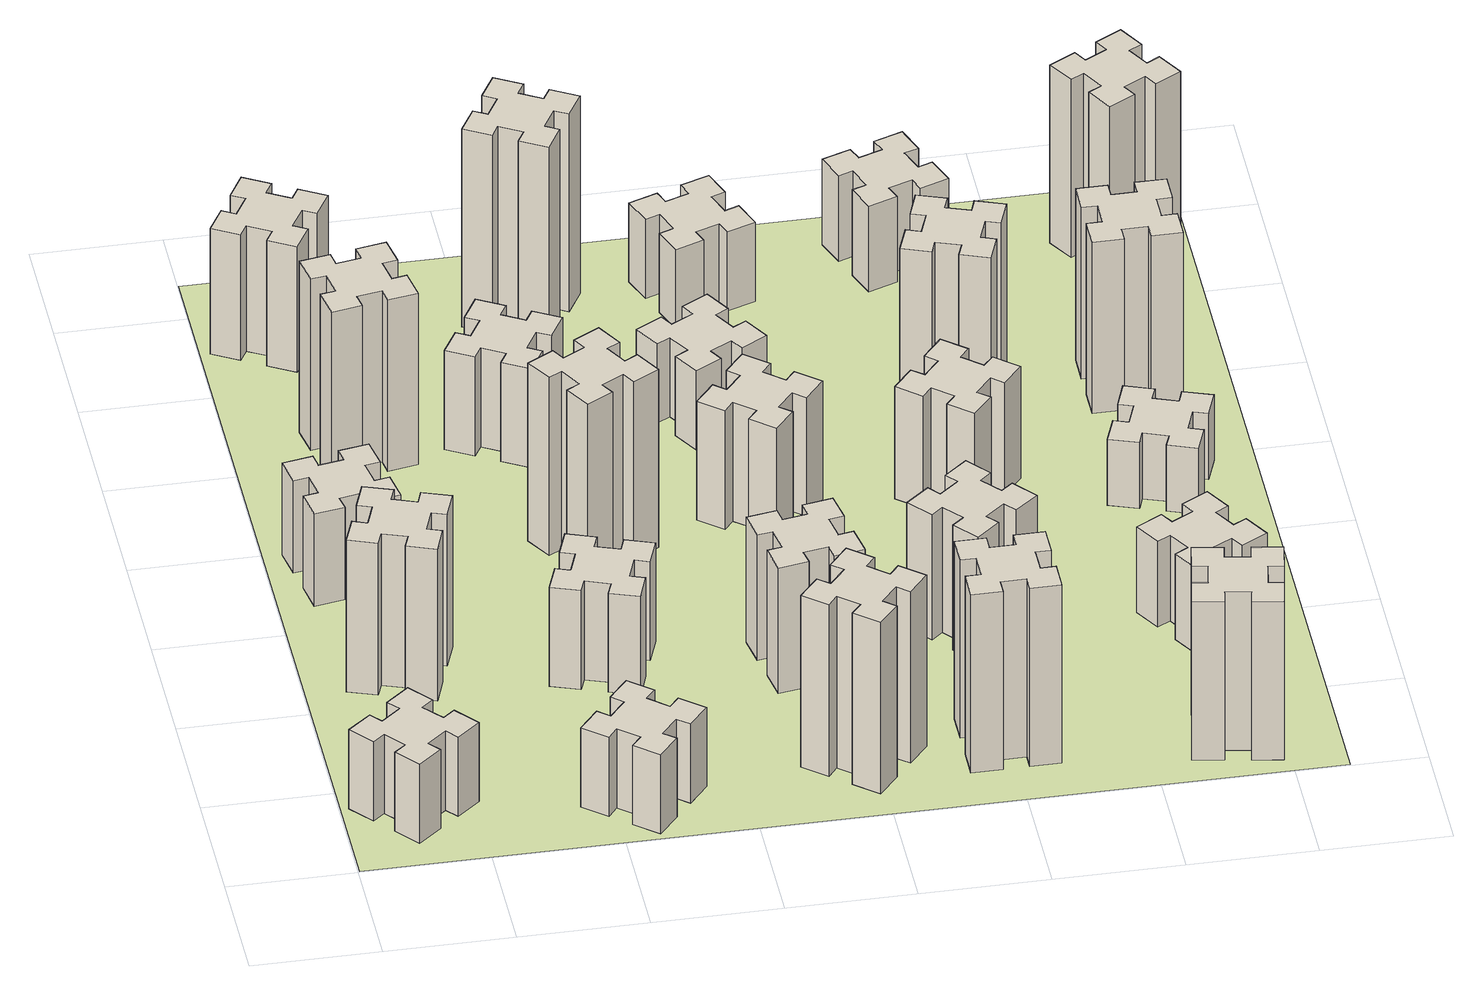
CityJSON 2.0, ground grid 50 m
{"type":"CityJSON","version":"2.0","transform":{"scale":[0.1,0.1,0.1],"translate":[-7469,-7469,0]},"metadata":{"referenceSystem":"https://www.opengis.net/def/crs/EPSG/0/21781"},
"CityObjects":{
"building1":{"type":"Building","attributes":{"class":"1000","function":"1000","usage":"1000","yearOfConstruction":2016,"roofType":"1000","measuredHeight":36,"storeysAboveGround":30,"storeysBelowGround":0},"geometry":[{"type":"Solid","lod":"1","boundaries":[[[[0,1,2,3,4,5,6,7,8,9,10,11,12,13,14,15,16,17,18,19]],[[17,16,20,21]],[[16,15,22,20]],[[15,14,23,22]],[[14,13,24,23]],[[13,12,25,24]],[[12,11,26,25]],[[11,10,27,26]],[[10,9,28,27]],[[9,8,29,28]],[[8,7,30,29]],[[7,6,31,30]],[[6,5,32,31]],[[5,4,33,32]],[[4,3,34,33]],[[3,2,35,34]],[[2,1,36,35]],[[1,0,37,36]],[[0,19,38,37]],[[19,18,39,38]],[[18,17,21,39]],[[24,25,26,27,28,29,30,31,32,33,34,35,36,37,38,39,21,20,22,23]]]]}]},
"building2":{"type":"Building","attributes":{"class":"1000","function":"1000","usage":"1000","yearOfConstruction":2016,"roofType":"1000","measuredHeight":69,"storeysAboveGround":30,"storeysBelowGround":0},"geometry":[{"type":"Solid","lod":"1","boundaries":[[[[40,41,42,43,44,45,46,47,48,49,50,51,52,53,54,55,56,57,58,59]],[[57,56,60,61]],[[56,55,62,60]],[[55,54,63,62]],[[54,53,64,63]],[[53,52,65,64]],[[52,51,66,65]],[[51,50,67,66]],[[50,49,68,67]],[[49,48,69,68]],[[48,47,70,69]],[[47,46,71,70]],[[46,45,72,71]],[[45,44,73,72]],[[44,43,74,73]],[[43,42,75,74]],[[42,41,76,75]],[[41,40,77,76]],[[40,59,78,77]],[[59,58,79,78]],[[58,57,61,79]],[[64,65,66,67,68,69,70,71,72,73,74,75,76,77,78,79,61,60,62,63]]]]}]},
"building3":{"type":"Building","attributes":{"class":"1000","function":"1000","usage":"1000","yearOfConstruction":2016,"roofType":"1000","measuredHeight":42,"storeysAboveGround":30,"storeysBelowGround":0},"geometry":[{"type":"Solid","lod":"1","boundaries":[[[[80,81,82,83,84,85,86,87,88,89,90,91,92,93,94,95,96,97,98,99]],[[97,96,100,101]],[[96,95,102,100]],[[95,94,103,102]],[[94,93,104,103]],[[93,92,105,104]],[[92,91,106,105]],[[91,90,107,106]],[[90,89,108,107]],[[89,88,109,108]],[[88,87,110,109]],[[87,86,111,110]],[[86,85,112,111]],[[85,84,113,112]],[[84,83,114,113]],[[83,82,115,114]],[[82,81,116,115]],[[81,80,117,116]],[[80,99,118,117]],[[99,98,119,118]],[[98,97,101,119]],[[104,105,106,107,108,109,110,111,112,113,114,115,116,117,118,119,101,100,102,103]]]]}]},
"building4":{"type":"Building","attributes":{"class":"1000","function":"1000","usage":"1000","yearOfConstruction":2016,"roofType":"1000","measuredHeight":36,"storeysAboveGround":30,"storeysBelowGround":0},"geometry":[{"type":"Solid","lod":"1","boundaries":[[[[120,121,122,123,124,125,126,127,128,129,130,131,132,133,134,135,136,137,138,139]],[[137,136,140,141]],[[136,135,142,140]],[[135,134,143,142]],[[134,133,144,143]],[[133,132,145,144]],[[132,131,146,145]],[[131,130,147,146]],[[130,129,148,147]],[[129,128,149,148]],[[128,127,150,149]],[[127,126,151,150]],[[126,125,152,151]],[[125,124,153,152]],[[124,123,154,153]],[[123,122,155,154]],[[122,121,156,155]],[[121,120,157,156]],[[120,139,158,157]],[[139,138,159,158]],[[138,137,141,159]],[[144,145,146,147,148,149,150,151,152,153,154,155,156,157,158,159,141,140,142,143]]]]}]},
"building5":{"type":"Building","attributes":{"class":"1000","function":"1000","usage":"1000","yearOfConstruction":2016,"roofType":"1000","measuredHeight":78,"storeysAboveGround":30,"storeysBelowGround":0},"geometry":[{"type":"Solid","lod":"1","boundaries":[[[[160,161,162,163,164,165,166,167,168,169,170,171,172,173,174,175,176,177,178,179]],[[177,176,180,181]],[[176,175,182,180]],[[175,174,183,182]],[[174,173,184,183]],[[173,172,185,184]],[[172,171,186,185]],[[171,170,187,186]],[[170,169,188,187]],[[169,168,189,188]],[[168,167,190,189]],[[167,166,191,190]],[[166,165,192,191]],[[165,164,193,192]],[[164,163,194,193]],[[163,162,195,194]],[[162,161,196,195]],[[161,160,197,196]],[[160,179,198,197]],[[179,178,199,198]],[[178,177,181,199]],[[184,185,186,187,188,189,190,191,192,193,194,195,196,197,198,199,181,180,182,183]]]]}]},
"building6":{"type":"Building","attributes":{"class":"1000","function":"1000","usage":"1000","yearOfConstruction":2016,"roofType":"1000","measuredHeight":57,"storeysAboveGround":30,"storeysBelowGround":0},"geometry":[{"type":"Solid","lod":"1","boundaries":[[[[200,201,202,203,204,205,206,207,208,209,210,211,212,213,214,215,216,217,218,219]],[[217,216,220,221]],[[216,215,222,220]],[[215,214,223,222]],[[214,213,224,223]],[[213,212,225,224]],[[212,211,226,225]],[[211,210,227,226]],[[210,209,228,227]],[[209,208,229,228]],[[208,207,230,229]],[[207,206,231,230]],[[206,205,232,231]],[[205,204,233,232]],[[204,203,234,233]],[[203,202,235,234]],[[202,201,236,235]],[[201,200,237,236]],[[200,219,238,237]],[[219,218,239,238]],[[218,217,221,239]],[[224,225,226,227,228,229,230,231,232,233,234,235,236,237,238,239,221,220,222,223]]]]}]},
"building7":{"type":"Building","attributes":{"class":"1000","function":"1000","usage":"1000","yearOfConstruction":2016,"roofType":"1000","measuredHeight":45,"storeysAboveGround":30,"storeysBelowGround":0},"geometry":[{"type":"Solid","lod":"1","boundaries":[[[[240,241,242,243,244,245,246,247,248,249,250,251,252,253,254,255,256,257,258,259]],[[257,256,260,261]],[[256,255,262,260]],[[255,254,263,262]],[[254,253,264,263]],[[253,252,265,264]],[[252,251,266,265]],[[251,250,267,266]],[[250,249,268,267]],[[249,248,269,268]],[[248,247,270,269]],[[247,246,271,270]],[[246,245,272,271]],[[245,244,273,272]],[[244,243,274,273]],[[243,242,275,274]],[[242,241,276,275]],[[241,240,277,276]],[[240,259,278,277]],[[259,258,279,278]],[[258,257,261,279]],[[264,265,266,267,268,269,270,271,272,273,274,275,276,277,278,279,261,260,262,263]]]]}]},
"building8":{"type":"Building","attributes":{"class":"1000","function":"1000","usage":"1000","yearOfConstruction":2016,"roofType":"1000","measuredHeight":81,"storeysAboveGround":30,"storeysBelowGround":0},"geometry":[{"type":"Solid","lod":"1","boundaries":[[[[280,281,282,283,284,285,286,287,288,289,290,291,292,293,294,295,296,297,298,299]],[[297,296,300,301]],[[296,295,302,300]],[[295,294,303,302]],[[294,293,304,303]],[[293,292,305,304]],[[292,291,306,305]],[[291,290,307,306]],[[290,289,308,307]],[[289,288,309,308]],[[288,287,310,309]],[[287,286,311,310]],[[286,285,312,311]],[[285,284,313,312]],[[284,283,314,313]],[[283,282,315,314]],[[282,281,316,315]],[[281,280,317,316]],[[280,299,318,317]],[[299,298,319,318]],[[298,297,301,319]],[[304,305,306,307,308,309,310,311,312,313,314,315,316,317,318,319,301,300,302,303]]]]}]},
"building9":{"type":"Building","attributes":{"class":"1000","function":"1000","usage":"1000","yearOfConstruction":2016,"roofType":"1000","measuredHeight":45,"storeysAboveGround":30,"storeysBelowGround":0},"geometry":[{"type":"Solid","lod":"1","boundaries":[[[[320,321,322,323,324,325,326,327,328,329,330,331,332,333,334,335,336,337,338,339]],[[337,336,340,341]],[[336,335,342,340]],[[335,334,343,342]],[[334,333,344,343]],[[333,332,345,344]],[[332,331,346,345]],[[331,330,347,346]],[[330,329,348,347]],[[329,328,349,348]],[[328,327,350,349]],[[327,326,351,350]],[[326,325,352,351]],[[325,324,353,352]],[[324,323,354,353]],[[323,322,355,354]],[[322,321,356,355]],[[321,320,357,356]],[[320,339,358,357]],[[339,338,359,358]],[[338,337,341,359]],[[344,345,346,347,348,349,350,351,352,353,354,355,356,357,358,359,341,340,342,343]]]]}]},
"building10":{"type":"Building","attributes":{"class":"1000","function":"1000","usage":"1000","yearOfConstruction":2016,"roofType":"1000","measuredHeight":78,"storeysAboveGround":30,"storeysBelowGround":0},"geometry":[{"type":"Solid","lod":"1","boundaries":[[[[360,361,362,363,364,365,366,367,368,369,370,371,372,373,374,375,376,377,378,379]],[[377,376,380,381]],[[376,375,382,380]],[[375,374,383,382]],[[374,373,384,383]],[[373,372,385,384]],[[372,371,386,385]],[[371,370,387,386]],[[370,369,388,387]],[[369,368,389,388]],[[368,367,390,389]],[[367,366,391,390]],[[366,365,392,391]],[[365,364,393,392]],[[364,363,394,393]],[[363,362,395,394]],[[362,361,396,395]],[[361,360,397,396]],[[360,379,398,397]],[[379,378,399,398]],[[378,377,381,399]],[[384,385,386,387,388,389,390,391,392,393,394,395,396,397,398,399,381,380,382,383]]]]}]},
"building11":{"type":"Building","attributes":{"class":"1000","function":"1000","usage":"1000","yearOfConstruction":2016,"roofType":"1000","measuredHeight":57,"storeysAboveGround":30,"storeysBelowGround":0},"geometry":[{"type":"Solid","lod":"1","boundaries":[[[[400,401,402,403,404,405,406,407,408,409,410,411,412,413,414,415,416,417,418,419]],[[417,416,420,421]],[[416,415,422,420]],[[415,414,423,422]],[[414,413,424,423]],[[413,412,425,424]],[[412,411,426,425]],[[411,410,427,426]],[[410,409,428,427]],[[409,408,429,428]],[[408,407,430,429]],[[407,406,431,430]],[[406,405,432,431]],[[405,404,433,432]],[[404,403,434,433]],[[403,402,435,434]],[[402,401,436,435]],[[401,400,437,436]],[[400,419,438,437]],[[419,418,439,438]],[[418,417,421,439]],[[424,425,426,427,428,429,430,431,432,433,434,435,436,437,438,439,421,420,422,423]]]]}]},
"building12":{"type":"Building","attributes":{"class":"1000","function":"1000","usage":"1000","yearOfConstruction":2016,"roofType":"1000","measuredHeight":90,"storeysAboveGround":30,"storeysBelowGround":0},"geometry":[{"type":"Solid","lod":"1","boundaries":[[[[440,441,442,443,444,445,446,447,448,449,450,451,452,453,454,455,456,457,458,459]],[[457,456,460,461]],[[456,455,462,460]],[[455,454,463,462]],[[454,453,464,463]],[[453,452,465,464]],[[452,451,466,465]],[[451,450,467,466]],[[450,449,468,467]],[[449,448,469,468]],[[448,447,470,469]],[[447,446,471,470]],[[446,445,472,471]],[[445,444,473,472]],[[444,443,474,473]],[[443,442,475,474]],[[442,441,476,475]],[[441,440,477,476]],[[440,459,478,477]],[[459,458,479,478]],[[458,457,461,479]],[[464,465,466,467,468,469,470,471,472,473,474,475,476,477,478,479,461,460,462,463]]]]}]},
"building13":{"type":"Building","attributes":{"class":"1000","function":"1000","usage":"1000","yearOfConstruction":2016,"roofType":"1000","measuredHeight":54,"storeysAboveGround":30,"storeysBelowGround":0},"geometry":[{"type":"Solid","lod":"1","boundaries":[[[[480,481,482,483,484,485,486,487,488,489,490,491,492,493,494,495,496,497,498,499]],[[497,496,500,501]],[[496,495,502,500]],[[495,494,503,502]],[[494,493,504,503]],[[493,492,505,504]],[[492,491,506,505]],[[491,490,507,506]],[[490,489,508,507]],[[489,488,509,508]],[[488,487,510,509]],[[487,486,511,510]],[[486,485,512,511]],[[485,484,513,512]],[[484,483,514,513]],[[483,482,515,514]],[[482,481,516,515]],[[481,480,517,516]],[[480,499,518,517]],[[499,498,519,518]],[[498,497,501,519]],[[504,505,506,507,508,509,510,511,512,513,514,515,516,517,518,519,501,500,502,503]]]]}]},
"building14":{"type":"Building","attributes":{"class":"1000","function":"1000","usage":"1000","yearOfConstruction":2016,"roofType":"1000","measuredHeight":36,"storeysAboveGround":30,"storeysBelowGround":0},"geometry":[{"type":"Solid","lod":"1","boundaries":[[[[520,521,522,523,524,525,526,527,528,529,530,531,532,533,534,535,536,537,538,539]],[[537,536,540,541]],[[536,535,542,540]],[[535,534,543,542]],[[534,533,544,543]],[[533,532,545,544]],[[532,531,546,545]],[[531,530,547,546]],[[530,529,548,547]],[[529,528,549,548]],[[528,527,550,549]],[[527,526,551,550]],[[526,525,552,551]],[[525,524,553,552]],[[524,523,554,553]],[[523,522,555,554]],[[522,521,556,555]],[[521,520,557,556]],[[520,539,558,557]],[[539,538,559,558]],[[538,537,541,559]],[[544,545,546,547,548,549,550,551,552,553,554,555,556,557,558,559,541,540,542,543]]]]}]},
"building15":{"type":"Building","attributes":{"class":"1000","function":"1000","usage":"1000","yearOfConstruction":2016,"roofType":"1000","measuredHeight":81,"storeysAboveGround":30,"storeysBelowGround":0},"geometry":[{"type":"Solid","lod":"1","boundaries":[[[[560,561,562,563,564,565,566,567,568,569,570,571,572,573,574,575,576,577,578,579]],[[577,576,580,581]],[[576,575,582,580]],[[575,574,583,582]],[[574,573,584,583]],[[573,572,585,584]],[[572,571,586,585]],[[571,570,587,586]],[[570,569,588,587]],[[569,568,589,588]],[[568,567,590,589]],[[567,566,591,590]],[[566,565,592,591]],[[565,564,593,592]],[[564,563,594,593]],[[563,562,595,594]],[[562,561,596,595]],[[561,560,597,596]],[[560,579,598,597]],[[579,578,599,598]],[[578,577,581,599]],[[584,585,586,587,588,589,590,591,592,593,594,595,596,597,598,599,581,580,582,583]]]]}]},
"building16":{"type":"Building","attributes":{"class":"1000","function":"1000","usage":"1000","yearOfConstruction":2016,"roofType":"1000","measuredHeight":57,"storeysAboveGround":30,"storeysBelowGround":0},"geometry":[{"type":"Solid","lod":"1","boundaries":[[[[600,601,602,603,604,605,606,607,608,609,610,611,612,613,614,615,616,617,618,619]],[[617,616,620,621]],[[616,615,622,620]],[[615,614,623,622]],[[614,613,624,623]],[[613,612,625,624]],[[612,611,626,625]],[[611,610,627,626]],[[610,609,628,627]],[[609,608,629,628]],[[608,607,630,629]],[[607,606,631,630]],[[606,605,632,631]],[[605,604,633,632]],[[604,603,634,633]],[[603,602,635,634]],[[602,601,636,635]],[[601,600,637,636]],[[600,619,638,637]],[[619,618,639,638]],[[618,617,621,639]],[[624,625,626,627,628,629,630,631,632,633,634,635,636,637,638,639,621,620,622,623]]]]}]},
"building17":{"type":"Building","attributes":{"class":"1000","function":"1000","usage":"1000","yearOfConstruction":2016,"roofType":"1000","measuredHeight":36,"storeysAboveGround":30,"storeysBelowGround":0},"geometry":[{"type":"Solid","lod":"1","boundaries":[[[[640,641,642,643,644,645,646,647,648,649,650,651,652,653,654,655,656,657,658,659]],[[657,656,660,661]],[[656,655,662,660]],[[655,654,663,662]],[[654,653,664,663]],[[653,652,665,664]],[[652,651,666,665]],[[651,650,667,666]],[[650,649,668,667]],[[649,648,669,668]],[[648,647,670,669]],[[647,646,671,670]],[[646,645,672,671]],[[645,644,673,672]],[[644,643,674,673]],[[643,642,675,674]],[[642,641,676,675]],[[641,640,677,676]],[[640,659,678,677]],[[659,658,679,678]],[[658,657,661,679]],[[664,665,666,667,668,669,670,671,672,673,674,675,676,677,678,679,661,660,662,663]]]]}]},
"building18":{"type":"Building","attributes":{"class":"1000","function":"1000","usage":"1000","yearOfConstruction":2016,"roofType":"1000","measuredHeight":51,"storeysAboveGround":30,"storeysBelowGround":0},"geometry":[{"type":"Solid","lod":"1","boundaries":[[[[680,681,682,683,684,685,686,687,688,689,690,691,692,693,694,695,696,697,698,699]],[[697,696,700,701]],[[696,695,702,700]],[[695,694,703,702]],[[694,693,704,703]],[[693,692,705,704]],[[692,691,706,705]],[[691,690,707,706]],[[690,689,708,707]],[[689,688,709,708]],[[688,687,710,709]],[[687,686,711,710]],[[686,685,712,711]],[[685,684,713,712]],[[684,683,714,713]],[[683,682,715,714]],[[682,681,716,715]],[[681,680,717,716]],[[680,699,718,717]],[[699,698,719,718]],[[698,697,701,719]],[[704,705,706,707,708,709,710,711,712,713,714,715,716,717,718,719,701,700,702,703]]]]}]},
"building19":{"type":"Building","attributes":{"class":"1000","function":"1000","usage":"1000","yearOfConstruction":2016,"roofType":"1000","measuredHeight":72,"storeysAboveGround":30,"storeysBelowGround":0},"geometry":[{"type":"Solid","lod":"1","boundaries":[[[[720,721,722,723,724,725,726,727,728,729,730,731,732,733,734,735,736,737,738,739]],[[737,736,740,741]],[[736,735,742,740]],[[735,734,743,742]],[[734,733,744,743]],[[733,732,745,744]],[[732,731,746,745]],[[731,730,747,746]],[[730,729,748,747]],[[729,728,749,748]],[[728,727,750,749]],[[727,726,751,750]],[[726,725,752,751]],[[725,724,753,752]],[[724,723,754,753]],[[723,722,755,754]],[[722,721,756,755]],[[721,720,757,756]],[[720,739,758,757]],[[739,738,759,758]],[[738,737,741,759]],[[744,745,746,747,748,749,750,751,752,753,754,755,756,757,758,759,741,740,742,743]]]]}]},
"building20":{"type":"Building","attributes":{"class":"1000","function":"1000","usage":"1000","yearOfConstruction":2016,"roofType":"1000","measuredHeight":72,"storeysAboveGround":30,"storeysBelowGround":0},"geometry":[{"type":"Solid","lod":"1","boundaries":[[[[760,761,762,763,764,765,766,767,768,769,770,771,772,773,774,775,776,777,778,779]],[[777,776,780,781]],[[776,775,782,780]],[[775,774,783,782]],[[774,773,784,783]],[[773,772,785,784]],[[772,771,786,785]],[[771,770,787,786]],[[770,769,788,787]],[[769,768,789,788]],[[768,767,790,789]],[[767,766,791,790]],[[766,765,792,791]],[[765,764,793,792]],[[764,763,794,793]],[[763,762,795,794]],[[762,761,796,795]],[[761,760,797,796]],[[760,779,798,797]],[[779,778,799,798]],[[778,777,781,799]],[[784,785,786,787,788,789,790,791,792,793,794,795,796,797,798,799,781,780,782,783]]]]}]},
"building21":{"type":"Building","attributes":{"class":"1000","function":"1000","usage":"1000","yearOfConstruction":2016,"roofType":"1000","measuredHeight":39,"storeysAboveGround":30,"storeysBelowGround":0},"geometry":[{"type":"Solid","lod":"1","boundaries":[[[[800,801,802,803,804,805,806,807,808,809,810,811,812,813,814,815,816,817,818,819]],[[817,816,820,821]],[[816,815,822,820]],[[815,814,823,822]],[[814,813,824,823]],[[813,812,825,824]],[[812,811,826,825]],[[811,810,827,826]],[[810,809,828,827]],[[809,808,829,828]],[[808,807,830,829]],[[807,806,831,830]],[[806,805,832,831]],[[805,804,833,832]],[[804,803,834,833]],[[803,802,835,834]],[[802,801,836,835]],[[801,800,837,836]],[[800,819,838,837]],[[819,818,839,838]],[[818,817,821,839]],[[824,825,826,827,828,829,830,831,832,833,834,835,836,837,838,839,821,820,822,823]]]]}]},
"building22":{"type":"Building","attributes":{"class":"1000","function":"1000","usage":"1000","yearOfConstruction":2016,"roofType":"1000","measuredHeight":39,"storeysAboveGround":30,"storeysBelowGround":0},"geometry":[{"type":"Solid","lod":"1","boundaries":[[[[840,841,842,843,844,845,846,847,848,849,850,851,852,853,854,855,856,857,858,859]],[[857,856,860,861]],[[856,855,862,860]],[[855,854,863,862]],[[854,853,864,863]],[[853,852,865,864]],[[852,851,866,865]],[[851,850,867,866]],[[850,849,868,867]],[[849,848,869,868]],[[848,847,870,869]],[[847,846,871,870]],[[846,845,872,871]],[[845,844,873,872]],[[844,843,874,873]],[[843,842,875,874]],[[842,841,876,875]],[[841,840,877,876]],[[840,859,878,877]],[[859,858,879,878]],[[858,857,861,879]],[[864,865,866,867,868,869,870,871,872,873,874,875,876,877,878,879,861,860,862,863]]]]}]},
"building23":{"type":"Building","attributes":{"class":"1000","function":"1000","usage":"1000","yearOfConstruction":2016,"roofType":"1000","measuredHeight":30,"storeysAboveGround":30,"storeysBelowGround":0},"geometry":[{"type":"Solid","lod":"1","boundaries":[[[[880,881,882,883,884,885,886,887,888,889,890,891,892,893,894,895,896,897,898,899]],[[897,896,900,901]],[[896,895,902,900]],[[895,894,903,902]],[[894,893,904,903]],[[893,892,905,904]],[[892,891,906,905]],[[891,890,907,906]],[[890,889,908,907]],[[889,888,909,908]],[[888,887,910,909]],[[887,886,911,910]],[[886,885,912,911]],[[885,884,913,912]],[[884,883,914,913]],[[883,882,915,914]],[[882,881,916,915]],[[881,880,917,916]],[[880,899,918,917]],[[899,898,919,918]],[[898,897,901,919]],[[904,905,906,907,908,909,910,911,912,913,914,915,916,917,918,919,901,900,902,903]]]]}]},
"building24":{"type":"Building","attributes":{"class":"1000","function":"1000","usage":"1000","yearOfConstruction":2016,"roofType":"1000","measuredHeight":78,"storeysAboveGround":30,"storeysBelowGround":0},"geometry":[{"type":"Solid","lod":"1","boundaries":[[[[920,921,922,923,924,925,926,927,928,929,930,931,932,933,934,935,936,937,938,939]],[[937,936,940,941]],[[936,935,942,940]],[[935,934,943,942]],[[934,933,944,943]],[[933,932,945,944]],[[932,931,946,945]],[[931,930,947,946]],[[930,929,948,947]],[[929,928,949,948]],[[928,927,950,949]],[[927,926,951,950]],[[926,925,952,951]],[[925,924,953,952]],[[924,923,954,953]],[[923,922,955,954]],[[922,921,956,955]],[[921,920,957,956]],[[920,939,958,957]],[[939,938,959,958]],[[938,937,941,959]],[[944,945,946,947,948,949,950,951,952,953,954,955,956,957,958,959,941,940,942,943]]]]}]},
"building25":{"type":"Building","attributes":{"class":"1000","function":"1000","usage":"1000","yearOfConstruction":2016,"roofType":"1000","measuredHeight":81,"storeysAboveGround":30,"storeysBelowGround":0},"geometry":[{"type":"Solid","lod":"1","boundaries":[[[[960,961,962,963,964,965,966,967,968,969,970,971,972,973,974,975,976,977,978,979]],[[977,976,980,981]],[[976,975,982,980]],[[975,974,983,982]],[[974,973,984,983]],[[973,972,985,984]],[[972,971,986,985]],[[971,970,987,986]],[[970,969,988,987]],[[969,968,989,988]],[[968,967,990,989]],[[967,966,991,990]],[[966,965,992,991]],[[965,964,993,992]],[[964,963,994,993]],[[963,962,995,994]],[[962,961,996,995]],[[961,960,997,996]],[[960,979,998,997]],[[979,978,999,998]],[[978,977,981,999]],[[984,985,986,987,988,989,990,991,992,993,994,995,996,997,998,999,981,980,982,983]]]]}]},
"landuse1":{"type":"LandUse","attributes":{"name":"plot1","function":"1010"},"geometry":[{"type":"MultiSurface","lod":"1","boundaries":[[[1000,1001,1002,1003]]]}]}
},
"vertices":[
[243,492,0],[166,427,0],[128,473,0],[36,396,0],[113,304,0],[159,343,0],[223,266,0],[177,228,0],[254,136,0],[346,213,0],[308,259,0],[384,323,0],[423,277,0],[515,354,0],[438,446,0],[392,408,0],[327,484,0],[373,523,0],[296,615,0],[204,538,0],[327,484,360],[373,523,360],[392,408,360],[438,446,360],[515,354,360],[423,277,360],[384,323,360],[308,259,360],[346,213,360],[254,136,360],[177,228,360],[223,266,360],[159,343,360],[113,304,360],[36,396,360],[128,473,360],[166,427,360],[243,492,360],[204,538,360],[296,615,360],
[460,1302,0],[366,1336,0],[387,1392,0],[274,1433,0],[233,1320,0],[289,1300,0],[255,1206,0],[199,1227,0],[157,1114,0],[270,1073,0],[291,1129,0],[385,1095,0],[364,1039,0],[477,997,0],[518,1110,0],[462,1131,0],[496,1225,0],[552,1204,0],[593,1317,0],[480,1358,0],[496,1225,690],[552,1204,690],[462,1131,690],[518,1110,690],[477,997,690],[364,1039,690],[385,1095,690],[291,1129,690],[270,1073,690],[157,1114,690],[199,1227,690],[255,1206,690],[289,1300,690],[233,1320,690],[274,1433,690],[387,1392,690],[366,1336,690],[460,1302,690],[480,1358,690],[593,1317,690],
[392,1825,0],[375,1924,0],[434,1934,0],[413,2052,0],[295,2031,0],[305,1972,0],[207,1955,0],[197,2014,0],[78,1993,0],[99,1875,0],[158,1885,0],[176,1787,0],[117,1777,0],[137,1658,0],[256,1679,0],[245,1738,0],[344,1756,0],[354,1697,0],[472,1717,0],[451,1836,0],[344,1756,420],[354,1697,420],[245,1738,420],[256,1679,420],[137,1658,420],[117,1777,420],[176,1787,420],[158,1885,420],[99,1875,420],[78,1993,420],[197,2014,420],[207,1955,420],[305,1972,420],[295,2031,420],[413,2052,420],[434,1934,420],[375,1924,420],[392,1825,420],[451,1836,420],[472,1717,420],
[1006,223,0],[1083,159,0],[1044,113,0],[1136,36,0],[1213,128,0],[1167,166,0],[1232,243,0],[1278,204,0],[1355,296,0],[1263,373,0],[1224,327,0],[1148,392,0],[1186,438,0],[1094,515,0],[1017,423,0],[1063,384,0],[999,308,0],[953,346,0],[876,254,0],[968,177,0],[999,308,360],[953,346,360],[1063,384,360],[1017,423,360],[1094,515,360],[1186,438,360],[1148,392,360],[1224,327,360],[1263,373,360],[1355,296,360],[1278,204,360],[1232,243,360],[1167,166,360],[1213,128,360],[1136,36,360],[1044,113,360],[1083,159,360],[1006,223,360],[968,177,360],[876,254,360],
[505,2712,0],[407,2695,0],[397,2754,0],[278,2733,0],[299,2615,0],[358,2625,0],[376,2527,0],[317,2517,0],[337,2398,0],[456,2419,0],[445,2478,0],[544,2496,0],[554,2437,0],[672,2457,0],[651,2576,0],[592,2565,0],[575,2664,0],[634,2674,0],[613,2792,0],[495,2771,0],[575,2664,780],[634,2674,780],[592,2565,780],[651,2576,780],[672,2457,780],[554,2437,780],[544,2496,780],[445,2478,780],[456,2419,780],[337,2398,780],[317,2517,780],[376,2527,780],[358,2625,780],[299,2615,780],[278,2733,780],[397,2754,780],[407,2695,780],[505,2712,780],[495,2771,780],[613,2792,780],
[177,3265,0],[264,3215,0],[234,3163,0],[338,3103,0],[398,3207,0],[346,3237,0],[396,3324,0],[448,3294,0],[508,3398,0],[404,3458,0],[374,3406,0],[287,3456,0],[317,3508,0],[213,3568,0],[153,3464,0],[205,3434,0],[155,3347,0],[103,3377,0],[43,3273,0],[147,3213,0],[155,3347,570],[103,3377,570],[205,3434,570],[153,3464,570],[213,3568,570],[317,3508,570],[287,3456,570],[374,3406,570],[404,3458,570],[508,3398,570],[448,3294,570],[396,3324,570],[346,3237,570],[398,3207,570],[338,3103,570],[234,3163,570],[264,3215,570],[177,3265,570],[147,3213,570],[43,3273,570],
[1202,1031,0],[1236,1125,0],[1292,1104,0],[1333,1217,0],[1220,1258,0],[1200,1202,0],[1106,1236,0],[1127,1292,0],[1014,1333,0],[973,1220,0],[1029,1200,0],[995,1106,0],[939,1127,0],[897,1014,0],[1010,973,0],[1031,1029,0],[1125,995,0],[1104,939,0],[1217,897,0],[1258,1010,0],[1125,995,450],[1104,939,450],[1031,1029,450],[1010,973,450],[897,1014,450],[939,1127,450],[995,1106,450],[1029,1200,450],[973,1220,450],[1014,1333,450],[1127,1292,450],[1106,1236,450],[1200,1202,450],[1220,1258,450],[1333,1217,450],[1292,1104,450],[1236,1125,450],[1202,1031,450],[1258,1010,450],[1217,897,450],
[1204,1976,0],[1117,1926,0],[1087,1978,0],[983,1918,0],[1043,1814,0],[1095,1844,0],[1145,1757,0],[1093,1727,0],[1153,1623,0],[1257,1683,0],[1227,1735,0],[1314,1785,0],[1344,1733,0],[1448,1793,0],[1388,1897,0],[1336,1867,0],[1286,1954,0],[1338,1984,0],[1278,2088,0],[1174,2028,0],[1286,1954,810],[1338,1984,810],[1336,1867,810],[1388,1897,810],[1448,1793,810],[1344,1733,810],[1314,1785,810],[1227,1735,810],[1257,1683,810],[1153,1623,810],[1093,1727,810],[1145,1757,810],[1095,1844,810],[1043,1814,810],[983,1918,810],[1087,1978,810],[1117,1926,810],[1204,1976,810],[1174,2028,810],[1278,2088,810],
[1114,2666,0],[1027,2716,0],[1057,2768,0],[953,2828,0],[893,2724,0],[945,2694,0],[895,2607,0],[843,2637,0],[783,2533,0],[887,2473,0],[917,2525,0],[1004,2475,0],[974,2423,0],[1078,2363,0],[1138,2467,0],[1086,2497,0],[1136,2584,0],[1188,2554,0],[1248,2658,0],[1144,2718,0],[1136,2584,450],[1188,2554,450],[1086,2497,450],[1138,2467,450],[1078,2363,450],[974,2423,450],[1004,2475,450],[917,2525,450],[887,2473,450],[783,2533,450],[843,2637,450],[895,2607,450],[945,2694,450],[893,2724,450],[953,2828,450],[1057,2768,450],[1027,2716,450],[1114,2666,450],[1144,2718,450],[1248,2658,450],
[1903,484,0],[1839,408,0],[1793,446,0],[1716,354,0],[1808,277,0],[1846,323,0],[1923,259,0],[1884,213,0],[1976,136,0],[2053,228,0],[2007,266,0],[2072,343,0],[2118,304,0],[2195,396,0],[2103,473,0],[2064,427,0],[1988,492,0],[2026,538,0],[1934,615,0],[1857,523,0],[1988,492,780],[2026,538,780],[2064,427,780],[2103,473,780],[2195,396,780],[2118,304,780],[2072,343,780],[2007,266,780],[2053,228,780],[1976,136,780],[1884,213,780],[1923,259,780],[1846,323,780],[1808,277,780],[1716,354,780],[1793,446,780],[1839,408,780],[1903,484,780],[1857,523,780],[1934,615,780],
[1885,1132,0],[1787,1115,0],[1777,1174,0],[1658,1153,0],[1679,1035,0],[1738,1045,0],[1756,947,0],[1697,937,0],[1717,818,0],[1836,839,0],[1825,898,0],[1924,916,0],[1934,857,0],[2052,877,0],[2031,996,0],[1972,985,0],[1955,1084,0],[2014,1094,0],[1993,1212,0],[1875,1191,0],[1955,1084,570],[2014,1094,570],[1972,985,570],[2031,996,570],[2052,877,570],[1934,857,570],[1924,916,570],[1825,898,570],[1836,839,570],[1717,818,570],[1697,937,570],[1756,947,570],[1738,1045,570],[1679,1035,570],[1658,1153,570],[1777,1174,570],[1787,1115,570],[1885,1132,570],[1875,1191,570],[1993,1212,570],
[1145,3434,0],[1095,3347,0],[1043,3377,0],[983,3273,0],[1087,3213,0],[1117,3265,0],[1204,3215,0],[1174,3163,0],[1278,3103,0],[1338,3207,0],[1286,3237,0],[1336,3324,0],[1388,3294,0],[1448,3398,0],[1344,3458,0],[1314,3406,0],[1227,3456,0],[1257,3508,0],[1153,3568,0],[1093,3464,0],[1227,3456,900],[1257,3508,900],[1314,3406,900],[1344,3458,900],[1448,3398,900],[1388,3294,900],[1336,3324,900],[1286,3237,900],[1338,3207,900],[1278,3103,900],[1174,3163,900],[1204,3215,900],[1117,3265,900],[1087,3213,900],[983,3273,900],[1043,3377,900],[1095,3347,900],[1145,3434,900],[1093,3464,900],[1153,3568,900],
[1803,2064,0],[1739,1988,0],[1693,2026,0],[1616,1934,0],[1708,1857,0],[1746,1903,0],[1823,1839,0],[1784,1793,0],[1876,1716,0],[1953,1808,0],[1907,1846,0],[1972,1923,0],[2018,1884,0],[2095,1976,0],[2003,2053,0],[1964,2007,0],[1888,2072,0],[1926,2118,0],[1834,2195,0],[1757,2103,0],[1888,2072,540],[1926,2118,540],[1964,2007,540],[2003,2053,540],[2095,1976,540],[2018,1884,540],[1972,1923,540],[1907,1846,540],[1953,1808,540],[1876,1716,540],[1784,1793,540],[1823,1839,540],[1746,1903,540],[1708,1857,540],[1616,1934,540],[1693,2026,540],[1739,1988,540],[1803,2064,540],[1757,2103,540],[1834,2195,540],
[1767,2475,0],[1854,2525,0],[1884,2473,0],[1988,2533,0],[1928,2637,0],[1876,2607,0],[1826,2694,0],[1878,2724,0],[1818,2828,0],[1714,2768,0],[1744,2716,0],[1657,2666,0],[1627,2718,0],[1523,2658,0],[1583,2554,0],[1635,2584,0],[1685,2497,0],[1633,2467,0],[1693,2363,0],[1797,2423,0],[1685,2497,360],[1633,2467,360],[1635,2584,360],[1583,2554,360],[1523,2658,360],[1627,2718,360],[1657,2666,360],[1744,2716,360],[1714,2768,360],[1818,2828,360],[1878,2724,360],[1826,2694,360],[1876,2607,360],[1928,2637,360],[1988,2533,360],[1884,2473,360],[1854,2525,360],[1767,2475,360],[1797,2423,360],[1693,2363,360],
[2545,485,0],[2445,485,0],[2445,545,0],[2325,545,0],[2325,425,0],[2385,425,0],[2385,325,0],[2325,325,0],[2325,205,0],[2445,205,0],[2445,265,0],[2545,265,0],[2545,205,0],[2665,205,0],[2665,325,0],[2605,325,0],[2605,425,0],[2665,425,0],[2665,545,0],[2545,545,0],[2605,425,810],[2665,425,810],[2605,325,810],[2665,325,810],[2665,205,810],[2545,205,810],[2545,265,810],[2445,265,810],[2445,205,810],[2325,205,810],[2325,325,810],[2385,325,810],[2385,425,810],[2325,425,810],[2325,545,810],[2445,545,810],[2445,485,810],[2545,485,810],[2545,545,810],[2665,545,810],
[2463,1232,0],[2386,1167,0],[2348,1213,0],[2256,1136,0],[2333,1044,0],[2379,1083,0],[2443,1006,0],[2397,968,0],[2474,876,0],[2566,953,0],[2528,999,0],[2604,1063,0],[2643,1017,0],[2735,1094,0],[2658,1186,0],[2612,1148,0],[2547,1224,0],[2593,1263,0],[2516,1355,0],[2424,1278,0],[2547,1224,570],[2593,1263,570],[2612,1148,570],[2658,1186,570],[2735,1094,570],[2643,1017,570],[2604,1063,570],[2528,999,570],[2566,953,570],[2474,876,570],[2397,968,570],[2443,1006,570],[2379,1083,570],[2333,1044,570],[2256,1136,570],[2348,1213,570],[2386,1167,570],[2463,1232,570],[2424,1278,570],[2516,1355,570],
[1865,3456,0],[1771,3422,0],[1750,3478,0],[1637,3437,0],[1679,3324,0],[1735,3345,0],[1769,3251,0],[1713,3230,0],[1754,3117,0],[1867,3159,0],[1846,3215,0],[1940,3249,0],[1960,3193,0],[2073,3234,0],[2032,3347,0],[1976,3326,0],[1942,3420,0],[1998,3440,0],[1957,3553,0],[1844,3512,0],[1942,3420,360],[1998,3440,360],[1976,3326,360],[2032,3347,360],[2073,3234,360],[1960,3193,360],[1940,3249,360],[1846,3215,360],[1867,3159,360],[1754,3117,360],[1713,3230,360],[1769,3251,360],[1735,3345,360],[1679,3324,360],[1637,3437,360],[1750,3478,360],[1771,3422,360],[1865,3456,360],[1844,3512,360],[1957,3553,360],
[2486,1903,0],[2563,1839,0],[2524,1793,0],[2616,1716,0],[2693,1808,0],[2647,1846,0],[2712,1923,0],[2758,1884,0],[2835,1976,0],[2743,2053,0],[2704,2007,0],[2628,2072,0],[2666,2118,0],[2574,2195,0],[2497,2103,0],[2543,2064,0],[2479,1988,0],[2433,2026,0],[2356,1934,0],[2448,1857,0],[2479,1988,510],[2433,2026,510],[2543,2064,510],[2497,2103,510],[2574,2195,510],[2666,2118,510],[2628,2072,510],[2704,2007,510],[2743,2053,510],[2835,1976,510],[2758,1884,510],[2712,1923,510],[2647,1846,510],[2693,1808,510],[2616,1716,510],[2524,1793,510],[2563,1839,510],[2486,1903,510],[2448,1857,510],[2356,1934,510],
[3435,207,0],[3452,305,0],[3511,295,0],[3532,413,0],[3414,434,0],[3404,375,0],[3305,392,0],[3316,451,0],[3197,472,0],[3177,354,0],[3236,344,0],[3218,245,0],[3159,256,0],[3138,137,0],[3257,117,0],[3267,176,0],[3365,158,0],[3355,99,0],[3473,78,0],[3494,197,0],[3365,158,720],[3355,99,720],[3267,176,720],[3257,117,720],[3138,137,720],[3159,256,720],[3218,245,720],[3236,344,720],[3177,354,720],[3197,472,720],[3316,451,720],[3305,392,720],[3404,375,720],[3414,434,720],[3532,413,720],[3511,295,720],[3452,305,720],[3435,207,720],[3494,197,720],[3473,78,720],
[2782,2511,0],[2816,2605,0],[2872,2584,0],[2913,2697,0],[2800,2738,0],[2780,2682,0],[2686,2716,0],[2707,2772,0],[2594,2813,0],[2553,2700,0],[2609,2680,0],[2575,2586,0],[2519,2607,0],[2477,2494,0],[2590,2453,0],[2611,2509,0],[2705,2475,0],[2684,2419,0],[2797,2377,0],[2838,2490,0],[2705,2475,720],[2684,2419,720],[2611,2509,720],[2590,2453,720],[2477,2494,720],[2519,2607,720],[2575,2586,720],[2609,2680,720],[2553,2700,720],[2594,2813,720],[2707,2772,720],[2686,2716,720],[2780,2682,720],[2800,2738,720],[2913,2697,720],[2872,2584,720],[2816,2605,720],[2782,2511,720],[2838,2490,720],[2797,2377,720],
[2475,3445,0],[2509,3351,0],[2453,3330,0],[2494,3217,0],[2607,3259,0],[2586,3315,0],[2680,3349,0],[2700,3293,0],[2813,3334,0],[2772,3447,0],[2716,3426,0],[2682,3520,0],[2738,3540,0],[2697,3653,0],[2584,3612,0],[2605,3556,0],[2511,3522,0],[2490,3578,0],[2377,3537,0],[2419,3424,0],[2511,3522,390],[2490,3578,390],[2605,3556,390],[2584,3612,390],[2697,3653,390],[2738,3540,390],[2682,3520,390],[2716,3426,390],[2772,3447,390],[2813,3334,390],[2700,3293,390],[2680,3349,390],[2586,3315,390],[2607,3259,390],[2494,3217,390],[2453,3330,390],[2509,3351,390],[2475,3445,390],[2419,3424,390],[2377,3537,390],
[3347,895,0],[3434,945,0],[3464,893,0],[3568,953,0],[3508,1057,0],[3456,1027,0],[3406,1114,0],[3458,1144,0],[3398,1248,0],[3294,1188,0],[3324,1136,0],[3237,1086,0],[3207,1138,0],[3103,1078,0],[3163,974,0],[3215,1004,0],[3265,917,0],[3213,887,0],[3273,783,0],[3377,843,0],[3265,917,390],[3213,887,390],[3215,1004,390],[3163,974,390],[3103,1078,390],[3207,1138,390],[3237,1086,390],[3324,1136,390],[3294,1188,390],[3398,1248,390],[3458,1144,390],[3406,1114,390],[3456,1027,390],[3508,1057,390],[3568,953,390],[3464,893,390],[3434,945,390],[3347,895,390],[3377,843,390],[3273,783,390],
[3420,1942,0],[3326,1976,0],[3347,2032,0],[3234,2073,0],[3193,1960,0],[3249,1940,0],[3215,1846,0],[3159,1867,0],[3117,1754,0],[3230,1713,0],[3251,1769,0],[3345,1735,0],[3324,1679,0],[3437,1637,0],[3478,1750,0],[3422,1771,0],[3456,1865,0],[3512,1844,0],[3553,1957,0],[3440,1998,0],[3456,1865,300],[3512,1844,300],[3422,1771,300],[3478,1750,300],[3437,1637,300],[3324,1679,300],[3345,1735,300],[3251,1769,300],[3230,1713,300],[3117,1754,300],[3159,1867,300],[3215,1846,300],[3249,1940,300],[3193,1960,300],[3234,2073,300],[3347,2032,300],[3326,1976,300],[3420,1942,300],[3440,1998,300],[3553,1957,300],
[3385,2605,0],[3285,2605,0],[3285,2665,0],[3165,2665,0],[3165,2545,0],[3225,2545,0],[3225,2445,0],[3165,2445,0],[3165,2325,0],[3285,2325,0],[3285,2385,0],[3385,2385,0],[3385,2325,0],[3505,2325,0],[3505,2445,0],[3445,2445,0],[3445,2545,0],[3505,2545,0],[3505,2665,0],[3385,2665,0],[3445,2545,780],[3505,2545,780],[3445,2445,780],[3505,2445,780],[3505,2325,780],[3385,2325,780],[3385,2385,780],[3285,2385,780],[3285,2325,780],[3165,2325,780],[3165,2445,780],[3225,2445,780],[3225,2545,780],[3165,2545,780],[3165,2665,780],[3285,2665,780],[3285,2605,780],[3385,2605,780],[3385,2665,780],[3505,2665,780],
[3556,3347,0],[3506,3434,0],[3558,3464,0],[3498,3568,0],[3394,3508,0],[3424,3456,0],[3337,3406,0],[3307,3458,0],[3203,3398,0],[3263,3294,0],[3315,3324,0],[3365,3237,0],[3313,3207,0],[3373,3103,0],[3477,3163,0],[3447,3215,0],[3534,3265,0],[3564,3213,0],[3668,3273,0],[3608,3377,0],[3534,3265,810],[3564,3213,810],[3447,3215,810],[3477,3163,810],[3373,3103,810],[3313,3207,810],[3365,3237,810],[3315,3324,810],[3263,3294,810],[3203,3398,810],[3307,3458,810],[3337,3406,810],[3424,3456,810],[3394,3508,810],[3498,3568,810],[3558,3464,810],[3506,3434,810],[3556,3347,810],[3608,3377,810],[3668,3273,810],
[5,3705,0],[3705,3705,0],[3705,5,0],[5,5,0]
]}
